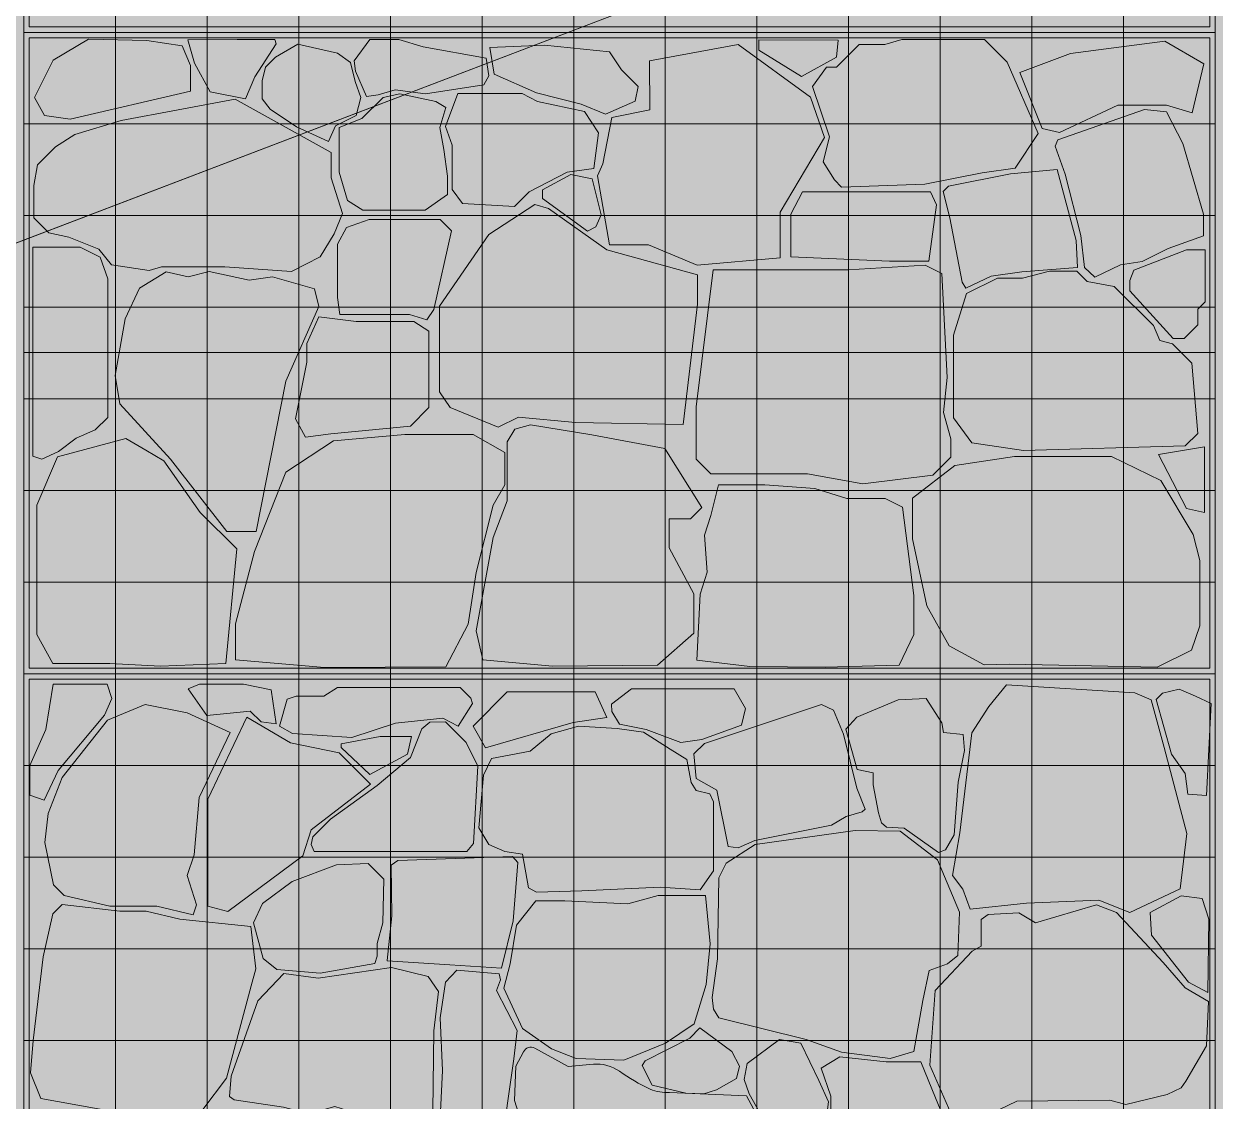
# Model space of a CAD drawing. Header units: centimetres. Extents: x -4381 to 5639, y -3920 to 4826.
# Drawn here: x 5.941 to 6.791, y 24.233 to 25.002 of the extents above; entities that cross this region are included whole.
import ezdxf
from ezdxf.xclip import XClip

# ---------------------------------------------------------------- set-up
doc = ezdxf.new("R2010")
doc.units = ezdxf.units.CM
doc.header["$MEASUREMENT"] = 0
doc.header["$XCLIPFRAME"] = 0
for name, color, linetype, lineweight, true_color in [('0- SITE_Pen_No__180', 7, 'Continuous', 5, 0xe2e3c6), ('0_Pen_No__254', 7, 'Continuous', 13, 0xe8e8e8), ('cad-block.com_Pen_No__62', 7, 'Continuous', 5, 0xaaaaaa)]:
    doc.layers.add(name, color=color, linetype=linetype, lineweight=lineweight, true_color=true_color)
for name, color, linetype, lineweight in [('0_Pen_No__1', 7, 'Continuous', 5), ('0_Pen_No__2', 8, 'Continuous', 5), ('Mur de clôture_Pen_No__1', 7, 'Continuous', 5), ('net_Pen_No__1', 7, 'Continuous', 5)]:
    doc.layers.add(name, color=color, linetype=linetype, lineweight=lineweight)
doc.layers.add('Drawing & Figure', color=7, linetype='Continuous')
doc.layers.add('Mur de clôture', color=7, linetype='Continuous')

# ---------------------------------------------------------------- blocks, each defined once
blk = doc.blocks.new('Drawing_8_8', base_point=(-322.57542, 32.20361))
at = {"layer": '0- SITE_Pen_No__180', "linetype": 'Continuous', "lineweight": 0, "ltscale": 10, "true_color": 0x383831}
blk.add_hatch(color=250, dxfattribs=at).paths.add_polyline_path([(5.22337, 25.26018), (5.09104, 25.21059), (5.09104, 23.6254), (12.31205, 23.6254), (12.31205, 28.67652), (12.25976, 28.64196), (11.96683, 28.48139), (11.39304, 28.14196), (11.31169, 28.09094), (11.23966, 28.04557), (10.60436, 27.64196), (10.56892, 27.61815), (9.87945, 27.14196), (9.84099, 27.11764), (9.75192, 27.06215), (9.27642, 26.76104), (9.08477, 26.64196), (8.46004, 26.21171), (8.36208, 26.14196), (7.84751, 25.7033), (7.77959, 25.64196), (7.34699, 25.64196), (7.23825, 25.64196), (6.96378, 25.64196), (6.68444, 25.64196), (6.67204, 25.64196), (6.6669, 25.64196), (6.66356, 25.64196), (6.58534, 25.64196), (6.56804, 25.64196), (6.555, 25.64196), (6.54522, 25.64196), (6.4809, 25.64196), (6.4669, 25.64196), (6.45658, 25.64196), (6.02453, 25.49112), (5.8971, 25.45906), (5.77821, 25.42799), (5.66745, 25.39786), (5.56446, 25.36864), (5.46889, 25.34029), (5.38039, 25.31279)])
at = {"layer": '0_Pen_No__1', "linetype": 'Continuous', "lineweight": 0, "ltscale": 10, "true_color": 0x000000}
blk.add_hatch(color=18, dxfattribs=at).paths.add_polyline_path([(1, 23.6254), (50.7464, 23.6254), (50.7464, 40.79499), (49.06665, 40.52338), (48.34513, 40.22988), (47.18822, 39.70474), (47.18822, 32.20924), (46.88259, 31.90361), (46.88259, 33.47682), (45.81894, 32.8561), (44.15813, 32.64196), (43.69637, 32.45197), (43.46653, 32.44208), (43.11582, 32.44196), (41.59699, 32.22515), (41.16927, 32.14196), (33.81205, 32.14196), (33.81205, 28.60361), (18.91205, 28.60361), (18.91205, 30.30361), (13.41205, 30.30361), (13.41205, 27.40361), (13.11205, 27.10361), (13.11205, 30.90018), (12.61205, 30.90018), (12.61205, 28.58516), (12.61205, 27.40361), (12.31205, 27.10361), (12.31205, 28.49477), (12.31205, 28.58516), (12.31205, 28.67652), (12.25976, 28.64196), (11.96896, 28.48256), (11.39304, 28.14196), (10.60514, 27.64246), (9.87945, 27.14196), (9.08477, 26.64196), (8.3601, 26.14215), (7.77722, 25.64196), (6.46174, 25.64196), (5.39104, 25.3161), (5.08698, 25.23928), (1, 25.24477)])
at = {"layer": '0_Pen_No__2', "linetype": 'Continuous', "ltscale": 10}
blk.add_hatch(color=256, dxfattribs=at).paths.add_polyline_path([(5.09104, 24.5235), (6.79104, 25.17206), (6.79104, 25.64196), (6.46174, 25.64196), (5.09104, 25.23928), (5.09104, 25.05865), (5.09104, 24.63889)])
at = {"layer": '0_Pen_No__254', "linetype": 'Continuous', "ltscale": 10}
for points in [[(6.05987, 24.95392), (6.05987, 24.97212), (6.0539, 24.9863), (6.02883, 24.99012), (5.98719, 24.99104), (5.96193, 24.97588), (5.94857, 24.9493), (5.95581, 24.93641), (5.9742, 24.93386)], [(6.07409, 24.95346), (6.0992, 24.94841), (6.10583, 24.96419), (6.12104, 24.98766), (6.12013, 24.99078), (6.09332, 24.99064), (6.05804, 24.99053), (6.06284, 24.9739)], [(6.17777, 24.96815), (6.18548, 24.95001), (6.19391, 24.95128), (6.20609, 24.95486), (6.22764, 24.95192), (6.26915, 24.95846), (6.27276, 24.96483), (6.27102, 24.97749), (6.22594, 24.98559), (6.20865, 24.99061), (6.18794, 24.99077), (6.17674, 24.97556)], [(6.4654, 24.99044), (6.46554, 24.98321), (6.49587, 24.96428), (6.52097, 24.97814), (6.52202, 24.99019)], [(6.52453, 24.8854), (6.58378, 24.88741), (6.62473, 24.89563), (6.64834, 24.89889), (6.66465, 24.92367), (6.64258, 24.97458), (6.62648, 24.99067), (6.56738, 24.99067), (6.55539, 24.98712), (6.537, 24.98712), (6.52078, 24.9709), (6.51382, 24.9709), (6.50385, 24.95725), (6.51588, 24.92124), (6.51146, 24.9034), (6.51936, 24.89057)], [(6.13655, 24.98747), (6.12055, 24.97823), (6.11338, 24.97106), (6.11118, 24.96112), (6.11118, 24.94841), (6.11686, 24.94092), (6.13552, 24.92845), (6.15836, 24.91803), (6.16335, 24.92923), (6.17821, 24.93654), (6.18144, 24.94924), (6.17749, 24.96083), (6.17419, 24.97422), (6.16473, 24.98102)], [(6.27357, 24.98512), (6.2765, 24.96602), (6.30676, 24.95257), (6.33869, 24.94462), (6.3561, 24.93735), (6.37722, 24.94666), (6.37942, 24.95711), (6.36753, 24.96901), (6.359, 24.98196), (6.31258, 24.98661)], [(6.35889, 24.84421), (6.38678, 24.84421), (6.42149, 24.82974), (6.48058, 24.83482), (6.48058, 24.86746), (6.51237, 24.9208), (6.50222, 24.94958), (6.45067, 24.98718), (6.38753, 24.97544), (6.38758, 24.94063), (6.36065, 24.93495), (6.35412, 24.90194), (6.35039, 24.8934)], [(6.68005, 24.92425), (6.7217, 24.94381), (6.7563, 24.94381), (6.77451, 24.93838), (6.78295, 24.97334), (6.7551, 24.98962), (6.68786, 24.98084), (6.65157, 24.96718), (6.66759, 24.9273)], [(5.94821, 24.88643), (5.94821, 24.86341), (5.95893, 24.85269), (5.97321, 24.84973), (5.9946, 24.84106), (6.00364, 24.82985), (6.03045, 24.82592), (6.03928, 24.82851), (6.0845, 24.82851), (6.13199, 24.82522), (6.15237, 24.83571), (6.16237, 24.85207), (6.16846, 24.86653), (6.16037, 24.89197), (6.16037, 24.91001), (6.0919, 24.94805), (6.01046, 24.93291), (5.97737, 24.92297), (5.96373, 24.91417), (5.95082, 24.90126)], [(6.16599, 24.92789), (6.16599, 24.89614), (6.17196, 24.87573), (6.18281, 24.86903), (6.2274, 24.86903), (6.24339, 24.88019), (6.24339, 24.89311), (6.24075, 24.91235), (6.23777, 24.92795), (6.24221, 24.94231), (6.23507, 24.94646), (6.20929, 24.95195), (6.19739, 24.94934), (6.18231, 24.93426)], [(6.24196, 24.9287), (6.24654, 24.91543), (6.24654, 24.8837), (6.25403, 24.87373), (6.2912, 24.87158), (6.30153, 24.88191), (6.32868, 24.89607), (6.3477, 24.8986), (6.35099, 24.92407), (6.34112, 24.93932), (6.30758, 24.94644), (6.29658, 24.95226), (6.25078, 24.95226)], [(6.69781, 24.82815), (6.70525, 24.82107), (6.7235, 24.8299), (6.73885, 24.83221), (6.75754, 24.84157), (6.78273, 24.85052), (6.78273, 24.8661), (6.76794, 24.91655), (6.75634, 24.93914), (6.74059, 24.9407), (6.67881, 24.91912), (6.67686, 24.91469), (6.68411, 24.89454), (6.69519, 24.85081)], [(6.61051, 24.81759), (6.61311, 24.81337), (6.63118, 24.82176), (6.65302, 24.82487), (6.69288, 24.82799), (6.69177, 24.84727), (6.67832, 24.89788), (6.64494, 24.89493), (6.6007, 24.88601), (6.59689, 24.88221), (6.60172, 24.8635)], [(6.31102, 24.87723), (6.34314, 24.85401), (6.34908, 24.85717), (6.35288, 24.86559), (6.34658, 24.89136), (6.33137, 24.89432), (6.31102, 24.88353)], [(6.48833, 24.83555), (6.55875, 24.83257), (6.58674, 24.83257), (6.59222, 24.87277), (6.58801, 24.88201), (6.49662, 24.88201), (6.48833, 24.86606)], [(6.33459, 24.71755), (6.41154, 24.71607), (6.42163, 24.80176), (6.42163, 24.8228), (6.3571, 24.84057), (6.31528, 24.87008), (6.30571, 24.87288), (6.27272, 24.85168), (6.23767, 24.80051), (6.23767, 24.7393), (6.24511, 24.72825), (6.27958, 24.71401), (6.29405, 24.72124)], [(6.1664, 24.79455), (6.21625, 24.79455), (6.22855, 24.79059), (6.23357, 24.79798), (6.24611, 24.8543), (6.23801, 24.8624), (6.18742, 24.8624), (6.17121, 24.85648), (6.16486, 24.84465), (6.16486, 24.80663)], [(5.94749, 24.69354), (5.9538, 24.69124), (5.96572, 24.69674), (5.97829, 24.70629), (5.99201, 24.71213), (6.00088, 24.721), (6.00088, 24.81995), (5.99556, 24.83548), (5.98135, 24.84264), (5.94749, 24.84264)], [(6.73006, 24.81139), (6.76117, 24.77749), (6.76899, 24.77749), (6.77873, 24.78723), (6.77873, 24.79841), (6.78394, 24.80361), (6.78394, 24.84073), (6.77068, 24.84073), (6.73298, 24.82605), (6.73006, 24.81877)], [(6.42072, 24.69118), (6.43125, 24.68084), (6.50006, 24.68084), (6.53955, 24.67358), (6.58953, 24.67977), (6.6024, 24.69264), (6.6024, 24.70574), (6.59714, 24.72454), (6.59989, 24.74946), (6.596, 24.82383), (6.58415, 24.82963), (6.52917, 24.82637), (6.43286, 24.82637), (6.42072, 24.72855)], [(6.00947, 24.73086), (6.0458, 24.69133), (6.08589, 24.63967), (6.10676, 24.63967), (6.1279, 24.74682), (6.15148, 24.80031), (6.1484, 24.8127), (6.1184, 24.82145), (6.10178, 24.81897), (6.07335, 24.82527), (6.05834, 24.82134), (6.04266, 24.82497), (6.02352, 24.81332), (6.01342, 24.79151), (6.00631, 24.75089)], [(6.65422, 24.69754), (6.76955, 24.70068), (6.77857, 24.7097), (6.77448, 24.75973), (6.76068, 24.77353), (6.75166, 24.77603), (6.74696, 24.78666), (6.71906, 24.81455), (6.6997, 24.81805), (6.69235, 24.8254), (6.67283, 24.8254), (6.6535, 24.82043), (6.63564, 24.82043), (6.61364, 24.8094), (6.60431, 24.7797), (6.60431, 24.72087), (6.6175, 24.70284)], [(6.14196, 24.70691), (6.1602, 24.70936), (6.21694, 24.71486), (6.23012, 24.72804), (6.23012, 24.7827), (6.2192, 24.78948), (6.1781, 24.78948), (6.15146, 24.79292), (6.14307, 24.77388), (6.14307, 24.76061), (6.13494, 24.72012)], [(6.26377, 24.56886), (6.26856, 24.548), (6.31831, 24.5435), (6.3931, 24.54424), (6.41913, 24.56703), (6.41913, 24.59509), (6.40139, 24.62793), (6.40139, 24.64862), (6.41664, 24.64862), (6.4249, 24.65688), (6.39827, 24.69889), (6.34641, 24.70858), (6.30264, 24.71578), (6.29148, 24.71266), (6.28599, 24.70359), (6.28599, 24.66154), (6.27598, 24.63532)], [(5.95035, 24.65848), (5.95035, 24.56622), (5.96184, 24.54547), (6.00231, 24.54547), (6.03847, 24.5436), (6.08523, 24.54537), (6.093, 24.62723), (6.0669, 24.65333), (6.04097, 24.69012), (6.0139, 24.70595), (5.96509, 24.69293)], [(6.09201, 24.54806), (6.15545, 24.54267), (6.24225, 24.54301), (6.258, 24.57351), (6.26388, 24.61034), (6.27593, 24.65847), (6.28422, 24.67289), (6.28422, 24.69594), (6.26168, 24.70891), (6.21295, 24.70891), (6.16192, 24.70433), (6.12798, 24.68197), (6.10552, 24.62531), (6.09201, 24.57385)], [(6.74964, 24.54293), (6.77414, 24.55493), (6.78016, 24.57248), (6.78016, 24.61889), (6.77545, 24.63755), (6.7522, 24.67599), (6.71716, 24.69308), (6.64779, 24.69308), (6.60533, 24.68673), (6.57515, 24.66348), (6.57515, 24.63444), (6.58539, 24.58656), (6.60119, 24.5581), (6.62617, 24.54462), (6.64441, 24.54502)], [(6.75067, 24.69469), (6.7707, 24.65611), (6.7834, 24.65313), (6.7834, 24.70009)], [(6.4211, 24.54776), (6.45914, 24.54345), (6.51273, 24.54284), (6.56562, 24.54421), (6.57595, 24.5662), (6.57595, 24.59395), (6.56804, 24.65692), (6.5555, 24.66316), (6.52816, 24.66316), (6.5054, 24.6703), (6.46964, 24.67296), (6.43661, 24.67296), (6.4311, 24.65111), (6.42673, 24.6371), (6.42849, 24.61067), (6.42358, 24.59501)], [(5.95562, 24.44793), (5.96544, 24.46917), (5.99858, 24.50856), (6.00375, 24.52054), (6.00061, 24.53085), (5.96186, 24.53085), (5.95685, 24.49831), (5.94525, 24.47273), (5.94525, 24.45153)], [(6.07161, 24.50843), (6.1026, 24.51147), (6.11027, 24.5038), (6.12113, 24.50246), (6.11753, 24.52675), (6.09766, 24.53085), (6.06627, 24.53085), (6.05831, 24.52741)], [(6.12903, 24.51992), (6.12336, 24.50081), (6.13271, 24.49547), (6.17497, 24.4928), (6.20623, 24.50301), (6.23992, 24.50643), (6.25085, 24.50078), (6.26115, 24.51685), (6.25994, 24.52076), (6.25241, 24.52829), (6.16487, 24.52829), (6.15515, 24.5221), (6.13538, 24.5221)], [(6.27052, 24.48525), (6.33291, 24.50349), (6.35712, 24.50697), (6.34877, 24.52522), (6.28582, 24.52522), (6.2616, 24.50071)], [(6.4532, 24.50141), (6.4559, 24.51349), (6.44779, 24.5274), (6.37461, 24.5274), (6.3603, 24.51637), (6.36051, 24.51122), (6.36596, 24.50227), (6.38518, 24.49839), (6.40976, 24.4892), (6.42477, 24.49124)], [(6.61612, 24.3703), (6.65643, 24.37457), (6.70801, 24.37672), (6.73012, 24.3679), (6.76605, 24.38482), (6.77085, 24.42414), (6.75459, 24.48563), (6.7453, 24.51951), (6.73381, 24.52449), (6.64216, 24.53025), (6.62957, 24.51489), (6.61733, 24.49592), (6.60897, 24.42477), (6.60355, 24.39432), (6.61098, 24.38445)], [(6.78488, 24.4513), (6.78811, 24.51697), (6.77704, 24.52216), (6.76536, 24.52718), (6.75335, 24.52424), (6.74892, 24.51982), (6.75996, 24.4807), (6.7696, 24.46702), (6.77158, 24.45229)], [(6.06189, 24.36609), (6.06431, 24.37321), (6.05764, 24.39421), (6.06247, 24.40893), (6.06606, 24.44987), (6.08824, 24.49632), (6.05752, 24.51019), (6.02765, 24.51628), (6.00072, 24.50514), (5.96832, 24.46417), (5.95851, 24.43841), (5.95603, 24.4177), (5.96224, 24.38759), (5.96992, 24.37992), (6.00252, 24.37243), (6.03591, 24.37243)], [(6.44361, 24.41493), (6.45073, 24.41394), (6.46249, 24.41922), (6.5172, 24.43003), (6.52782, 24.43637), (6.53926, 24.43954), (6.54135, 24.44155), (6.53539, 24.45645), (6.52588, 24.49516), (6.51867, 24.51219), (6.51016, 24.51622), (6.42664, 24.4885), (6.41918, 24.48103), (6.42075, 24.46338), (6.43541, 24.45499)], [(6.55296, 24.43183), (6.55665, 24.42874), (6.56914, 24.4281), (6.59354, 24.41072), (6.59868, 24.41246), (6.60482, 24.42317), (6.60776, 24.46085), (6.61223, 24.48349), (6.61119, 24.49472), (6.59709, 24.49621), (6.59602, 24.50306), (6.58484, 24.52061), (6.56488, 24.51961), (6.53547, 24.50712), (6.52764, 24.49863), (6.53572, 24.46997), (6.54703, 24.4674), (6.54703, 24.45882), (6.55091, 24.43889)], [(6.10023, 24.50717), (6.07234, 24.44871), (6.07234, 24.37243), (6.08658, 24.36853), (6.14011, 24.40823), (6.1461, 24.42672), (6.18833, 24.45948), (6.16612, 24.48169), (6.13119, 24.48882)], [(6.23069, 24.50373), (6.22502, 24.49895), (6.21688, 24.47844), (6.19324, 24.45837), (6.1598, 24.43442), (6.14725, 24.42188), (6.14597, 24.41637), (6.14821, 24.41133), (6.25723, 24.41133), (6.2618, 24.41713), (6.26493, 24.47231), (6.25659, 24.48916), (6.24182, 24.50392)], [(6.29694, 24.40949), (6.30107, 24.3854), (6.30686, 24.38233), (6.33912, 24.38329), (6.39512, 24.38586), (6.42369, 24.38405), (6.43299, 24.3976), (6.43311, 24.44684), (6.43039, 24.45252), (6.42081, 24.45486), (6.41716, 24.46061), (6.41408, 24.4769), (6.4022, 24.48442), (6.38319, 24.49644), (6.36429, 24.49916), (6.3367, 24.50078), (6.31733, 24.49542), (6.30219, 24.48295), (6.27479, 24.47772), (6.26908, 24.46591), (6.26571, 24.42831), (6.27283, 24.41624), (6.28425, 24.41138)], [(6.16755, 24.4856), (6.18793, 24.46629), (6.2149, 24.4807), (6.21767, 24.49331), (6.1953, 24.49331), (6.16755, 24.48806)], [(6.43687, 24.29266), (6.49925, 24.27722), (6.52451, 24.26827), (6.55908, 24.26356), (6.57595, 24.26856), (6.58254, 24.30505), (6.58692, 24.32643), (6.60017, 24.33128), (6.60747, 24.3372), (6.60853, 24.36809), (6.59286, 24.40548), (6.56635, 24.42575), (6.53422, 24.4263), (6.46273, 24.41638), (6.44223, 24.403), (6.43683, 24.39253), (6.43604, 24.33484), (6.43212, 24.30728), (6.43311, 24.29887)], [(6.20021, 24.33354), (6.24493, 24.33049), (6.2819, 24.32807), (6.29008, 24.36183), (6.29352, 24.40348), (6.28972, 24.40779), (6.20797, 24.40501), (6.20318, 24.40148), (6.20369, 24.36538)], [(6.12149, 24.32708), (6.15249, 24.32447), (6.19153, 24.33136), (6.19317, 24.3367), (6.1932, 24.34569), (6.19723, 24.36042), (6.19787, 24.39156), (6.18672, 24.40271), (6.16403, 24.40187), (6.13249, 24.38998), (6.11121, 24.37422), (6.10495, 24.3605), (6.11186, 24.33509)], [(6.28348, 24.31379), (6.29672, 24.28506), (6.31753, 24.27049), (6.33512, 24.26367), (6.36916, 24.26254), (6.3988, 24.27448), (6.41943, 24.28831), (6.42797, 24.31656), (6.43067, 24.3454), (6.42744, 24.37996), (6.39372, 24.37996), (6.37202, 24.37411), (6.32709, 24.37625), (6.30646, 24.37625), (6.29256, 24.35883), (6.288, 24.33112)], [(6.7447, 24.36782), (6.74555, 24.35161), (6.77209, 24.31814), (6.78588, 24.31084), (6.78649, 24.3631), (6.78166, 24.37786), (6.76671, 24.37979)], [(5.95315, 24.23512), (6.01776, 24.22335), (6.0688, 24.22731), (6.08575, 24.24951), (6.10323, 24.31547), (6.10649, 24.32751), (6.10302, 24.3578), (6.05233, 24.363), (6.02842, 24.3688), (6.00962, 24.3688), (5.96836, 24.37349), (5.96171, 24.36684), (5.95479, 24.33619), (5.94781, 24.27659), (5.94571, 24.25346)], [(6.604, 24.22079), (6.61926, 24.21881), (6.64964, 24.23317), (6.71577, 24.23399), (6.7272, 24.23078), (6.75672, 24.23791), (6.76681, 24.24281), (6.76999, 24.24751), (6.78476, 24.2728), (6.78627, 24.30434), (6.76956, 24.31409), (6.75392, 24.3322), (6.72057, 24.36776), (6.70643, 24.37336), (6.6629, 24.36054), (6.65095, 24.36756), (6.62908, 24.36635), (6.62416, 24.36288), (6.62416, 24.34383), (6.61766, 24.34015), (6.59135, 24.3121), (6.58747, 24.25891)], [(6.08783, 24.23653), (6.09105, 24.23408), (6.12626, 24.22885), (6.1444, 24.22412), (6.16301, 24.22939), (6.17638, 24.22505), (6.20725, 24.21617), (6.22627, 24.21987), (6.23296, 24.22618), (6.23358, 24.28336), (6.23699, 24.31144), (6.22959, 24.32211), (6.20348, 24.32865), (6.15113, 24.32108), (6.12651, 24.32439), (6.10794, 24.3047), (6.08896, 24.25116)], [(6.26291, 24.19936), (6.27313, 24.19879), (6.28262, 24.20295), (6.28601, 24.23012), (6.29073, 24.26344), (6.29311, 24.2837), (6.27817, 24.31226), (6.28117, 24.31985), (6.28018, 24.32411), (6.25007, 24.32678), (6.24198, 24.31823), (6.23819, 24.29275), (6.23979, 24.25509), (6.23836, 24.22588), (6.24037, 24.21073)], [(6.38937, 24.24465), (6.41341, 24.23896), (6.42628, 24.23841), (6.43529, 24.24118), (6.4495, 24.24936), (6.45157, 24.2582), (6.44617, 24.26869), (6.42329, 24.2856), (6.41634, 24.27809), (6.38438, 24.26203), (6.38226, 24.25855)], [(6.45496, 24.24858), (6.45852, 24.23832), (6.47746, 24.20521), (6.49473, 24.19116), (6.49942, 24.1917), (6.51226, 24.21053), (6.5152, 24.23263), (6.50836, 24.24796), (6.49541, 24.27464), (6.48008, 24.27726), (6.45709, 24.26019)], [(6.33874, 24.09124), (6.37154, 24.09432), (6.38114, 24.09074), (6.46594, 24.09074), (6.48046, 24.11307, 0.078557), (6.48159, 24.12904), (6.47881, 24.14441), (6.47947, 24.15931), (6.47494, 24.20379), (6.46695, 24.21788), (6.45668, 24.23711), (6.40177, 24.23946, -0.129508), (6.38801, 24.24184, -0.047136), (6.36594, 24.25456, 0.178869), (6.3474, 24.25956), (6.32944, 24.25792), (6.30554, 24.27112, 0.402294), (6.29752, 24.26845), (6.29217, 24.25829), (6.29114, 24.23368), (6.29718, 24.21479), (6.28892, 24.20734), (6.29021, 24.19463), (6.29765, 24.17389), (6.29735, 24.16454), (6.29915, 24.13242), (6.30414, 24.09846, 0.271244), (6.30752, 24.09649), (6.33419, 24.09407)], [(6.537, 24.19377), (6.55617, 24.18785), (6.57599, 24.18651), (6.58607, 24.19115), (6.59675, 24.19115), (6.60327, 24.20151), (6.59646, 24.22349), (6.59157, 24.23553), (6.58114, 24.26117), (6.5563, 24.26117), (6.52317, 24.2648), (6.50983, 24.25671), (6.51674, 24.23672), (6.51674, 24.21411), (6.53056, 24.19602)]]:
    blk.add_hatch(color=256, dxfattribs=at).paths.add_polyline_path(points)
at = {"layer": 'Mur de clôture', "linetype": 'Continuous', "lineweight": 0, "ltscale": 10, "true_color": 0x000000}
blk.add_hatch(color=18, dxfattribs=at).paths.add_polyline_path([(6.79104, 28.80361), (5.94104, 28.80361), (5.94104, 24.76742), (6.79104, 24.76742)])
at = {"layer": '0_Pen_No__1', "linetype": 'Continuous', "ltscale": 10}
blk.add_line((6.79104, 25.17206), (5.09104, 24.5235), dxfattribs=at)
at = {"layer": 'cad-block.com_Pen_No__62', "linetype": 'Continuous', "ltscale": 10, "flags": 128}
for points in [[(6.05987, 24.95392), (6.05987, 24.97212), (6.0539, 24.9863), (6.02883, 24.99012), (5.98719, 24.99104), (5.96193, 24.97588), (5.94857, 24.9493), (5.95581, 24.93641), (5.9742, 24.93386), (6.05987, 24.95392)], [(6.07409, 24.95346), (6.06284, 24.9739), (6.05804, 24.99053), (6.09332, 24.99064), (6.12013, 24.99078), (6.12104, 24.98766), (6.10583, 24.96419), (6.0992, 24.94841), (6.07409, 24.95346)], [(6.17777, 24.96815), (6.18548, 24.95001), (6.19391, 24.95128), (6.20609, 24.95486), (6.22764, 24.95192), (6.26915, 24.95846), (6.27276, 24.96483), (6.27102, 24.97749), (6.22594, 24.98559), (6.20865, 24.99061), (6.18794, 24.99077), (6.17674, 24.97556), (6.17777, 24.96815)], [(6.4654, 24.99044), (6.46554, 24.98321), (6.49587, 24.96428), (6.52097, 24.97814), (6.52202, 24.99019), (6.4654, 24.99044)], [(6.52453, 24.8854), (6.51936, 24.89057), (6.51146, 24.9034), (6.51588, 24.92124), (6.50385, 24.95725), (6.51382, 24.9709), (6.52078, 24.9709), (6.537, 24.98712), (6.55539, 24.98712), (6.56738, 24.99067), (6.62648, 24.99067), (6.64258, 24.97458), (6.66465, 24.92367), (6.64834, 24.89889), (6.62473, 24.89563), (6.58378, 24.88741), (6.52453, 24.8854)], [(6.13655, 24.98747), (6.16473, 24.98102), (6.17419, 24.97422), (6.17749, 24.96083), (6.18144, 24.94924), (6.17821, 24.93654), (6.16335, 24.92923), (6.15836, 24.91803), (6.13552, 24.92845), (6.11686, 24.94092), (6.11118, 24.94841), (6.11118, 24.96112), (6.11338, 24.97106), (6.12055, 24.97823), (6.13655, 24.98747)], [(6.27357, 24.98512), (6.2765, 24.96602), (6.30676, 24.95257), (6.33869, 24.94462), (6.3561, 24.93735), (6.37722, 24.94666), (6.37942, 24.95711), (6.36753, 24.96901), (6.359, 24.98196), (6.31258, 24.98661), (6.27357, 24.98512)], [(6.35889, 24.84421), (6.38678, 24.84421), (6.42149, 24.82974), (6.48058, 24.83482), (6.48058, 24.86746), (6.51237, 24.9208), (6.50222, 24.94958), (6.45067, 24.98718), (6.38753, 24.97544), (6.38758, 24.94063), (6.36065, 24.93495), (6.35412, 24.90194), (6.35039, 24.8934), (6.35889, 24.84421)], [(6.68005, 24.92425), (6.66759, 24.9273), (6.65157, 24.96718), (6.68786, 24.98084), (6.7551, 24.98962), (6.78295, 24.97334), (6.77451, 24.93838), (6.7563, 24.94381), (6.7217, 24.94381), (6.68005, 24.92425)], [(6.13199, 24.82522), (6.15237, 24.83571), (6.16237, 24.85207), (6.16846, 24.86653), (6.16037, 24.89197), (6.16037, 24.91001), (6.11321, 24.93621), (6.0919, 24.94805), (6.01046, 24.93291), (5.97737, 24.92297), (5.96373, 24.91417), (5.95082, 24.90126), (5.94821, 24.88643), (5.94821, 24.86341), (5.95893, 24.85269), (5.97321, 24.84973), (5.9946, 24.84106), (6.00364, 24.82985), (6.03045, 24.82592), (6.03928, 24.82851), (6.0845, 24.82851), (6.13199, 24.82522)], [(6.16599, 24.92789), (6.16599, 24.89614), (6.17196, 24.87573), (6.18281, 24.86903), (6.2274, 24.86903), (6.24339, 24.88019), (6.24339, 24.89311), (6.24075, 24.91235), (6.23777, 24.92795), (6.24221, 24.94231), (6.23507, 24.94646), (6.20929, 24.95195), (6.19739, 24.94934), (6.18231, 24.93426), (6.16599, 24.92789)], [(6.24654, 24.8837), (6.24654, 24.89782), (6.24654, 24.91543), (6.24196, 24.9287), (6.25078, 24.95226), (6.29658, 24.95226), (6.30758, 24.94644), (6.34112, 24.93932), (6.35099, 24.92407), (6.3477, 24.8986), (6.32868, 24.89607), (6.30153, 24.88191), (6.2912, 24.87158), (6.25403, 24.87373), (6.24654, 24.8837)], [(6.69781, 24.82815), (6.69519, 24.85081), (6.68411, 24.89454), (6.67686, 24.91469), (6.67881, 24.91912), (6.74059, 24.9407), (6.75634, 24.93914), (6.76794, 24.91655), (6.78273, 24.8661), (6.78273, 24.85052), (6.75754, 24.84157), (6.73885, 24.83221), (6.7235, 24.8299), (6.70525, 24.82107), (6.69781, 24.82815)], [(6.61051, 24.81759), (6.60172, 24.8635), (6.59689, 24.88221), (6.6007, 24.88601), (6.64494, 24.89493), (6.67832, 24.89788), (6.69177, 24.84727), (6.69288, 24.82799), (6.65302, 24.82487), (6.63118, 24.82176), (6.61311, 24.81337), (6.61051, 24.81759)], [(6.31102, 24.87723), (6.31102, 24.88353), (6.33137, 24.89432), (6.34658, 24.89136), (6.35288, 24.86559), (6.34908, 24.85717), (6.34314, 24.85401), (6.31102, 24.87723)], [(6.48833, 24.83555), (6.48833, 24.86606), (6.49662, 24.88201), (6.58801, 24.88201), (6.59222, 24.87277), (6.58674, 24.83257), (6.55875, 24.83257), (6.48833, 24.83555)], [(6.33459, 24.71755), (6.29405, 24.72124), (6.27958, 24.71401), (6.24511, 24.72825), (6.23767, 24.7393), (6.23767, 24.80051), (6.27272, 24.85168), (6.30571, 24.87288), (6.31528, 24.87008), (6.3571, 24.84057), (6.42163, 24.8228), (6.42163, 24.80176), (6.41154, 24.71607), (6.33459, 24.71755)], [(6.1664, 24.79455), (6.21625, 24.79455), (6.22855, 24.79059), (6.23357, 24.79798), (6.24611, 24.8543), (6.23801, 24.8624), (6.18742, 24.8624), (6.17121, 24.85648), (6.16486, 24.84465), (6.16486, 24.80663), (6.1664, 24.79455)], [(5.94749, 24.69354), (5.94749, 24.84264), (5.97685, 24.84264), (5.98135, 24.84264), (5.99556, 24.83548), (6.00088, 24.81995), (6.00088, 24.721), (5.99201, 24.71213), (5.97829, 24.70629), (5.96572, 24.69674), (5.9538, 24.69124), (5.94749, 24.69354)], [(6.73006, 24.81139), (6.73006, 24.81877), (6.73298, 24.82605), (6.77068, 24.84073), (6.78394, 24.84073), (6.78394, 24.81977), (6.78394, 24.80361), (6.77873, 24.79841), (6.77873, 24.78723), (6.76899, 24.77749), (6.76117, 24.77749), (6.73006, 24.81139)], [(6.42072, 24.69118), (6.42072, 24.72855), (6.43286, 24.82637), (6.45221, 24.82637), (6.52917, 24.82637), (6.58415, 24.82963), (6.596, 24.82383), (6.59989, 24.74946), (6.59714, 24.72454), (6.6024, 24.70574), (6.6024, 24.69264), (6.58953, 24.67977), (6.53955, 24.67358), (6.50006, 24.68084), (6.43125, 24.68084), (6.42072, 24.69118)], [(6.00947, 24.73086), (6.00631, 24.75089), (6.01342, 24.79151), (6.02352, 24.81332), (6.04266, 24.82497), (6.05834, 24.82134), (6.07335, 24.82527), (6.10178, 24.81897), (6.1184, 24.82145), (6.1484, 24.8127), (6.15148, 24.80031), (6.1279, 24.74682), (6.10676, 24.63967), (6.08589, 24.63967), (6.0458, 24.69133), (6.00947, 24.73086)], [(6.65422, 24.69754), (6.6175, 24.70284), (6.60431, 24.72087), (6.60431, 24.7797), (6.61364, 24.8094), (6.63564, 24.82043), (6.6535, 24.82043), (6.67283, 24.8254), (6.69235, 24.8254), (6.6997, 24.81805), (6.71906, 24.81455), (6.74696, 24.78666), (6.75166, 24.77603), (6.76068, 24.77353), (6.77448, 24.75973), (6.77857, 24.7097), (6.76955, 24.70068), (6.65422, 24.69754)], [(6.14196, 24.70691), (6.13494, 24.72012), (6.14307, 24.76061), (6.14307, 24.77388), (6.15146, 24.79292), (6.1781, 24.78948), (6.2192, 24.78948), (6.23012, 24.7827), (6.23012, 24.72804), (6.21694, 24.71486), (6.1602, 24.70936), (6.14196, 24.70691)], [(6.26377, 24.56886), (6.26856, 24.548), (6.31831, 24.5435), (6.3931, 24.54424), (6.41913, 24.56703), (6.41913, 24.59509), (6.40139, 24.62793), (6.40139, 24.64862), (6.41664, 24.64862), (6.4249, 24.65688), (6.39827, 24.69889), (6.34641, 24.70858), (6.30264, 24.71578), (6.29148, 24.71266), (6.28599, 24.70359), (6.28599, 24.68134), (6.28599, 24.66154), (6.27598, 24.63532), (6.26377, 24.56886)], [(5.96184, 24.54547), (6.00231, 24.54547), (6.03847, 24.5436), (6.08523, 24.54537), (6.093, 24.62723), (6.0669, 24.65333), (6.04097, 24.69012), (6.02812, 24.69763), (6.0139, 24.70595), (5.96509, 24.69293), (5.95035, 24.65848), (5.95035, 24.56622), (5.96184, 24.54547)], [(6.09201, 24.54806), (6.09201, 24.57385), (6.10552, 24.62531), (6.12798, 24.68197), (6.16192, 24.70433), (6.21295, 24.70891), (6.26168, 24.70891), (6.28422, 24.69594), (6.28422, 24.67289), (6.27593, 24.65847), (6.26388, 24.61034), (6.258, 24.57351), (6.24225, 24.54301), (6.15545, 24.54267), (6.09201, 24.54806)], [(6.74964, 24.54293), (6.64441, 24.54502), (6.62617, 24.54462), (6.60119, 24.5581), (6.58539, 24.58656), (6.57515, 24.63444), (6.57515, 24.66348), (6.60533, 24.68673), (6.64779, 24.69308), (6.71716, 24.69308), (6.7522, 24.67599), (6.77545, 24.63755), (6.78016, 24.61889), (6.78016, 24.57248), (6.77414, 24.55493), (6.74964, 24.54293)], [(6.75067, 24.69469), (6.7707, 24.65611), (6.7834, 24.65313), (6.7834, 24.70009), (6.75067, 24.69469)], [(6.4211, 24.54776), (6.42358, 24.59501), (6.42849, 24.61067), (6.42673, 24.6371), (6.4311, 24.65111), (6.43661, 24.67296), (6.46964, 24.67296), (6.5054, 24.6703), (6.52816, 24.66316), (6.5555, 24.66316), (6.56804, 24.65692), (6.57595, 24.59395), (6.57595, 24.5662), (6.56562, 24.54421), (6.51273, 24.54284), (6.45914, 24.54345), (6.4211, 24.54776)], [(5.95562, 24.44793), (5.94525, 24.45153), (5.94525, 24.47273), (5.95685, 24.49831), (5.96186, 24.53085), (6.00061, 24.53085), (6.00375, 24.52054), (5.99858, 24.50856), (5.96544, 24.46917), (5.95562, 24.44793)], [(6.07161, 24.50843), (6.05831, 24.52741), (6.06627, 24.53085), (6.09766, 24.53085), (6.11753, 24.52675), (6.12113, 24.50246), (6.11027, 24.5038), (6.1026, 24.51147), (6.07161, 24.50843)], [(6.12903, 24.51992), (6.12336, 24.50081), (6.13271, 24.49547), (6.17497, 24.4928), (6.20623, 24.50301), (6.23992, 24.50643), (6.25085, 24.50078), (6.26115, 24.51685), (6.25994, 24.52076), (6.25241, 24.52829), (6.16487, 24.52829), (6.15515, 24.5221), (6.13538, 24.5221), (6.12903, 24.51992)], [(6.27052, 24.48525), (6.2616, 24.50071), (6.28582, 24.52522), (6.34877, 24.52522), (6.35712, 24.50697), (6.33291, 24.50349), (6.27052, 24.48525)], [(6.4532, 24.50141), (6.42477, 24.49124), (6.40976, 24.4892), (6.38518, 24.49839), (6.36596, 24.50227), (6.36051, 24.51122), (6.3603, 24.51637), (6.37461, 24.5274), (6.44779, 24.5274), (6.4559, 24.51349), (6.4532, 24.50141)], [(6.61612, 24.3703), (6.61098, 24.38445), (6.60355, 24.39432), (6.60897, 24.42477), (6.61733, 24.49592), (6.62957, 24.51489), (6.64216, 24.53025), (6.73381, 24.52449), (6.7453, 24.51951), (6.75459, 24.48563), (6.77085, 24.42414), (6.76605, 24.38482), (6.73012, 24.3679), (6.70801, 24.37672), (6.65643, 24.37457), (6.61612, 24.3703)], [(6.78488, 24.4513), (6.78811, 24.51697), (6.77704, 24.52216), (6.76536, 24.52718), (6.75335, 24.52424), (6.74892, 24.51982), (6.75996, 24.4807), (6.7696, 24.46702), (6.77158, 24.45229), (6.78488, 24.4513)], [(6.06189, 24.36609), (6.03591, 24.37243), (6.00252, 24.37243), (5.96992, 24.37992), (5.96224, 24.38759), (5.95603, 24.4177), (5.95851, 24.43841), (5.96832, 24.46417), (6.00072, 24.50514), (6.02765, 24.51628), (6.05752, 24.51019), (6.08824, 24.49632), (6.06606, 24.44987), (6.06247, 24.40893), (6.05764, 24.39421), (6.06431, 24.37321), (6.06189, 24.36609)], [(6.44361, 24.41493), (6.43541, 24.45499), (6.42075, 24.46338), (6.41918, 24.48103), (6.42664, 24.4885), (6.51016, 24.51622), (6.51867, 24.51219), (6.52588, 24.49516), (6.53539, 24.45645), (6.54135, 24.44155), (6.53926, 24.43954), (6.52782, 24.43637), (6.5172, 24.43003), (6.46249, 24.41922), (6.45073, 24.41394), (6.44361, 24.41493)], [(6.55296, 24.43183), (6.55091, 24.43889), (6.54703, 24.45882), (6.54703, 24.4674), (6.53572, 24.46997), (6.52764, 24.49863), (6.53547, 24.50712), (6.56488, 24.51961), (6.58484, 24.52061), (6.59602, 24.50306), (6.59709, 24.49621), (6.61119, 24.49472), (6.61223, 24.48349), (6.60776, 24.46085), (6.60482, 24.42317), (6.59868, 24.41246), (6.59354, 24.41072), (6.56914, 24.4281), (6.55665, 24.42874), (6.55296, 24.43183)], [(6.10023, 24.50717), (6.07234, 24.44871), (6.07234, 24.37243), (6.08658, 24.36853), (6.14011, 24.40823), (6.1461, 24.42672), (6.18833, 24.45948), (6.16612, 24.48169), (6.13119, 24.48882), (6.10023, 24.50717)], [(6.23069, 24.50373), (6.24182, 24.50392), (6.25659, 24.48916), (6.26493, 24.47231), (6.2618, 24.41713), (6.25723, 24.41133), (6.14821, 24.41133), (6.14597, 24.41637), (6.14725, 24.42188), (6.1598, 24.43442), (6.19324, 24.45837), (6.21688, 24.47844), (6.22502, 24.49895), (6.23069, 24.50373)], [(6.29694, 24.40949), (6.30107, 24.3854), (6.30686, 24.38233), (6.33912, 24.38329), (6.39512, 24.38586), (6.42369, 24.38405), (6.43299, 24.3976), (6.43311, 24.44684), (6.43039, 24.45252), (6.42081, 24.45486), (6.41716, 24.46061), (6.41408, 24.4769), (6.4022, 24.48442), (6.38319, 24.49644), (6.36429, 24.49916), (6.3367, 24.50078), (6.31733, 24.49542), (6.30219, 24.48295), (6.27479, 24.47772), (6.26908, 24.46591), (6.26571, 24.42831), (6.27283, 24.41624), (6.28425, 24.41138), (6.29694, 24.40949)], [(6.16755, 24.4856), (6.16755, 24.48806), (6.1953, 24.49331), (6.21767, 24.49331), (6.2149, 24.4807), (6.18793, 24.46629), (6.16755, 24.4856)], [(6.43687, 24.29266), (6.49925, 24.27722), (6.52451, 24.26827), (6.55908, 24.26356), (6.57595, 24.26856), (6.58254, 24.30505), (6.58692, 24.32643), (6.60017, 24.33128), (6.60747, 24.3372), (6.60853, 24.36809), (6.59286, 24.40548), (6.56635, 24.42575), (6.53422, 24.4263), (6.46273, 24.41638), (6.44223, 24.403), (6.43683, 24.39253), (6.43604, 24.33484), (6.43212, 24.30728), (6.43311, 24.29887), (6.43687, 24.29266)], [(6.20021, 24.33354), (6.20369, 24.36538), (6.20318, 24.40148), (6.20797, 24.40501), (6.28972, 24.40779), (6.29352, 24.40348), (6.29008, 24.36183), (6.2819, 24.32807), (6.24493, 24.33049), (6.20019, 24.33342)], [(6.12149, 24.32708), (6.11186, 24.33509), (6.10495, 24.3605), (6.11121, 24.37422), (6.13249, 24.38998), (6.16403, 24.40187), (6.18672, 24.40271), (6.19787, 24.39156), (6.19723, 24.36042), (6.1932, 24.34569), (6.19317, 24.3367), (6.19153, 24.33136), (6.15249, 24.32447), (6.12149, 24.32708)], [(6.28348, 24.31379), (6.288, 24.33112), (6.29256, 24.35883), (6.30646, 24.37625), (6.32709, 24.37625), (6.37202, 24.37411), (6.39372, 24.37996), (6.42744, 24.37996), (6.43067, 24.3454), (6.42797, 24.31656), (6.41943, 24.28831), (6.3988, 24.27448), (6.36916, 24.26254), (6.33512, 24.26367), (6.31753, 24.27049), (6.29672, 24.28506), (6.28348, 24.31379)], [(6.7447, 24.36782), (6.74555, 24.35161), (6.77209, 24.31814), (6.78588, 24.31084), (6.78649, 24.3631), (6.78166, 24.37786), (6.76671, 24.37979), (6.7447, 24.36782)], [(5.95315, 24.23512), (6.01776, 24.22335), (6.0688, 24.22731), (6.08575, 24.24951), (6.10323, 24.31547), (6.10649, 24.32751), (6.10302, 24.3578), (6.05233, 24.363), (6.02842, 24.3688), (6.00962, 24.3688), (5.96836, 24.37349), (5.96171, 24.36684), (5.95479, 24.33619), (5.94781, 24.27659), (5.94571, 24.25346), (5.95315, 24.23512)], [(6.604, 24.22079), (6.58747, 24.25891), (6.59135, 24.3121), (6.61766, 24.34015), (6.62416, 24.34383), (6.62416, 24.36288), (6.62908, 24.36635), (6.65095, 24.36756), (6.6629, 24.36054), (6.70643, 24.37336), (6.72057, 24.36776), (6.75392, 24.3322), (6.76956, 24.31409), (6.78627, 24.30434), (6.78476, 24.2728), (6.76999, 24.24751), (6.76681, 24.24281), (6.75672, 24.23791), (6.7272, 24.23078), (6.71577, 24.23399), (6.64964, 24.23317), (6.61926, 24.21881), (6.604, 24.22079)], [(6.08783, 24.23653), (6.08896, 24.25116), (6.10794, 24.3047), (6.12651, 24.32439), (6.15113, 24.32108), (6.20348, 24.32865), (6.22959, 24.32211), (6.23699, 24.31144), (6.23358, 24.28336), (6.23296, 24.22618), (6.22627, 24.21987), (6.20725, 24.21617), (6.17638, 24.22505), (6.16301, 24.22939), (6.1444, 24.22412), (6.12626, 24.22885), (6.09105, 24.23408), (6.08783, 24.23653)], [(6.26291, 24.19936), (6.24037, 24.21073), (6.23836, 24.22588), (6.23979, 24.25509), (6.23819, 24.29275), (6.24198, 24.31823), (6.25007, 24.32678), (6.28018, 24.32411), (6.28117, 24.31985), (6.27817, 24.31226), (6.29311, 24.2837), (6.29073, 24.26344), (6.28601, 24.23012), (6.28262, 24.20295), (6.27313, 24.19879), (6.26291, 24.19936)], [(6.38937, 24.24465), (6.38226, 24.25855), (6.38438, 24.26203), (6.41634, 24.27809), (6.42329, 24.2856), (6.44617, 24.26869), (6.45157, 24.2582), (6.4495, 24.24936), (6.43529, 24.24118), (6.42628, 24.23841), (6.41341, 24.23896), (6.38937, 24.24465)], [(6.45496, 24.24858), (6.45709, 24.26019), (6.48008, 24.27726), (6.49541, 24.27464), (6.50836, 24.24796), (6.5152, 24.23263), (6.51226, 24.21053), (6.49942, 24.1917), (6.49473, 24.19116), (6.47746, 24.20521), (6.45852, 24.23832), (6.45496, 24.24858)], [(6.537, 24.19377), (6.55617, 24.18785), (6.57599, 24.18651), (6.58607, 24.19115), (6.59675, 24.19115), (6.60327, 24.20151), (6.59646, 24.22349), (6.59157, 24.23553), (6.58114, 24.26117), (6.5563, 24.26117), (6.52317, 24.2648), (6.50983, 24.25671), (6.51674, 24.23672), (6.51674, 24.21411), (6.53056, 24.19602), (6.537, 24.19377)]]:
    blk.add_lwpolyline(points, close=True, dxfattribs=at)
blk.add_lwpolyline([(6.29718, 24.21479), (6.29114, 24.23368), (6.29217, 24.25829), (6.29752, 24.26845, -0.402294), (6.30554, 24.27112), (6.32944, 24.25792), (6.3474, 24.25956, -0.178869), (6.36594, 24.25456, 0.047136), (6.38801, 24.24184, 0.129508), (6.40177, 24.23946), (6.45668, 24.23711), (6.46695, 24.21788)], format="xyb", dxfattribs=at)
at = {"layer": 'Mur de clôture_Pen_No__1', "linetype": 'Continuous', "ltscale": 10}
for p, q in [((4.9298, 24.46198), (6.96216, 25.23734)), ((6.79104, 24.76742), (5.94104, 24.76742))]:
    blk.add_line(p, q, dxfattribs=at)
at = {"layer": 'net_Pen_No__1', "linetype": 'Continuous', "ltscale": 10, "flags": 128}
for points in [[(5.94104, 25.45351), (5.94104, 24.99582), (6.79104, 24.99582), (6.79104, 25.45351), (5.94104, 25.45351)], [(5.94496, 25.44958), (5.94496, 24.99974), (6.78712, 24.99974), (6.78712, 25.44958), (5.94496, 25.44958)], [(5.94104, 24.99582), (5.94104, 24.53812), (6.79104, 24.53812), (6.79104, 24.99582), (5.94104, 24.99582)], [(5.94496, 24.99189), (5.94496, 24.54205), (6.78712, 24.54205), (6.78712, 24.99189), (5.94496, 24.99189)], [(5.94104, 24.53812), (5.94104, 24.08043), (6.79104, 24.08043), (6.79104, 24.53812), (5.94104, 24.53812)], [(5.94496, 24.5342), (5.94496, 24.08436), (6.78712, 24.08436), (6.78712, 24.5342), (5.94496, 24.5342)]]:
    blk.add_lwpolyline(points, close=True, dxfattribs=at)
for points in [[(6.00643, 25.45351), (6.00643, 24.99582)], [(6.07181, 25.45351), (6.07181, 24.99582)], [(6.13719, 25.45351), (6.13719, 24.99582)], [(6.20258, 25.45351), (6.20258, 24.99582)], [(6.26796, 25.45351), (6.26796, 24.99582)], [(6.33335, 25.45351), (6.33335, 24.99582)], [(6.39873, 25.45351), (6.39873, 24.99582)], [(6.46412, 25.45351), (6.46412, 24.99582)], [(6.5295, 25.45351), (6.5295, 24.99582)], [(6.59489, 25.45351), (6.59489, 24.99582)], [(6.66027, 25.45351), (6.66027, 24.99582)], [(6.72565, 25.45351), (6.72565, 24.99582)], [(6.00643, 24.99582), (6.00643, 24.53812)], [(6.07181, 24.99582), (6.07181, 24.53812)], [(6.13719, 24.99582), (6.13719, 24.53812)], [(6.20258, 24.99582), (6.20258, 24.53812)], [(6.26796, 24.99582), (6.26796, 24.53812)], [(6.33335, 24.99582), (6.33335, 24.53812)], [(6.39873, 24.99582), (6.39873, 24.53812)], [(6.46412, 24.99582), (6.46412, 24.53812)], [(6.5295, 24.99582), (6.5295, 24.53812)], [(6.59489, 24.99582), (6.59489, 24.53812)], [(6.66027, 24.99582), (6.66027, 24.53812)], [(6.72565, 24.99582), (6.72565, 24.53812)], [(5.94104, 24.93043), (6.79104, 24.93043)], [(5.94104, 24.86505), (6.79104, 24.86505)], [(5.94104, 24.79966), (6.79104, 24.79966)], [(5.94104, 24.73428), (6.79104, 24.73428)], [(5.94104, 24.66889), (6.79104, 24.66889)], [(5.94104, 24.60351), (6.79104, 24.60351)], [(6.00643, 24.53812), (6.00643, 24.08043)], [(6.07181, 24.53812), (6.07181, 24.08043)], [(6.13719, 24.53812), (6.13719, 24.08043)], [(6.20258, 24.53812), (6.20258, 24.08043)], [(6.26796, 24.53812), (6.26796, 24.08043)], [(6.33335, 24.53812), (6.33335, 24.08043)], [(6.39873, 24.53812), (6.39873, 24.08043)], [(6.46412, 24.53812), (6.46412, 24.08043)], [(6.5295, 24.53812), (6.5295, 24.08043)], [(6.59489, 24.53812), (6.59489, 24.08043)], [(6.66027, 24.53812), (6.66027, 24.08043)], [(6.72565, 24.53812), (6.72565, 24.08043)], [(5.94104, 24.47274), (6.79104, 24.47274)], [(5.94104, 24.40736), (6.79104, 24.40736)], [(5.94104, 24.34197), (6.79104, 24.34197)], [(5.94104, 24.27659), (6.79104, 24.27659)]]:
    blk.add_lwpolyline(points, dxfattribs=at)

msp = doc.modelspace()

# ---------------------------------------------------------------- block references
at = {"layer": 'Drawing & Figure', "color": 151, "linetype": 'Continuous', "lineweight": 5, "ltscale": 10, "true_color": 0x80c2ff}
ref = msp.add_blockref('Drawing_8_8', (-322.57542, 32.20361), dxfattribs=at)
XClip(ref).set_block_clipping_path([(1, 23.6253966175), (50.7463984619, 45.1170657245)])

doc.saveas('drawing.dxf')
